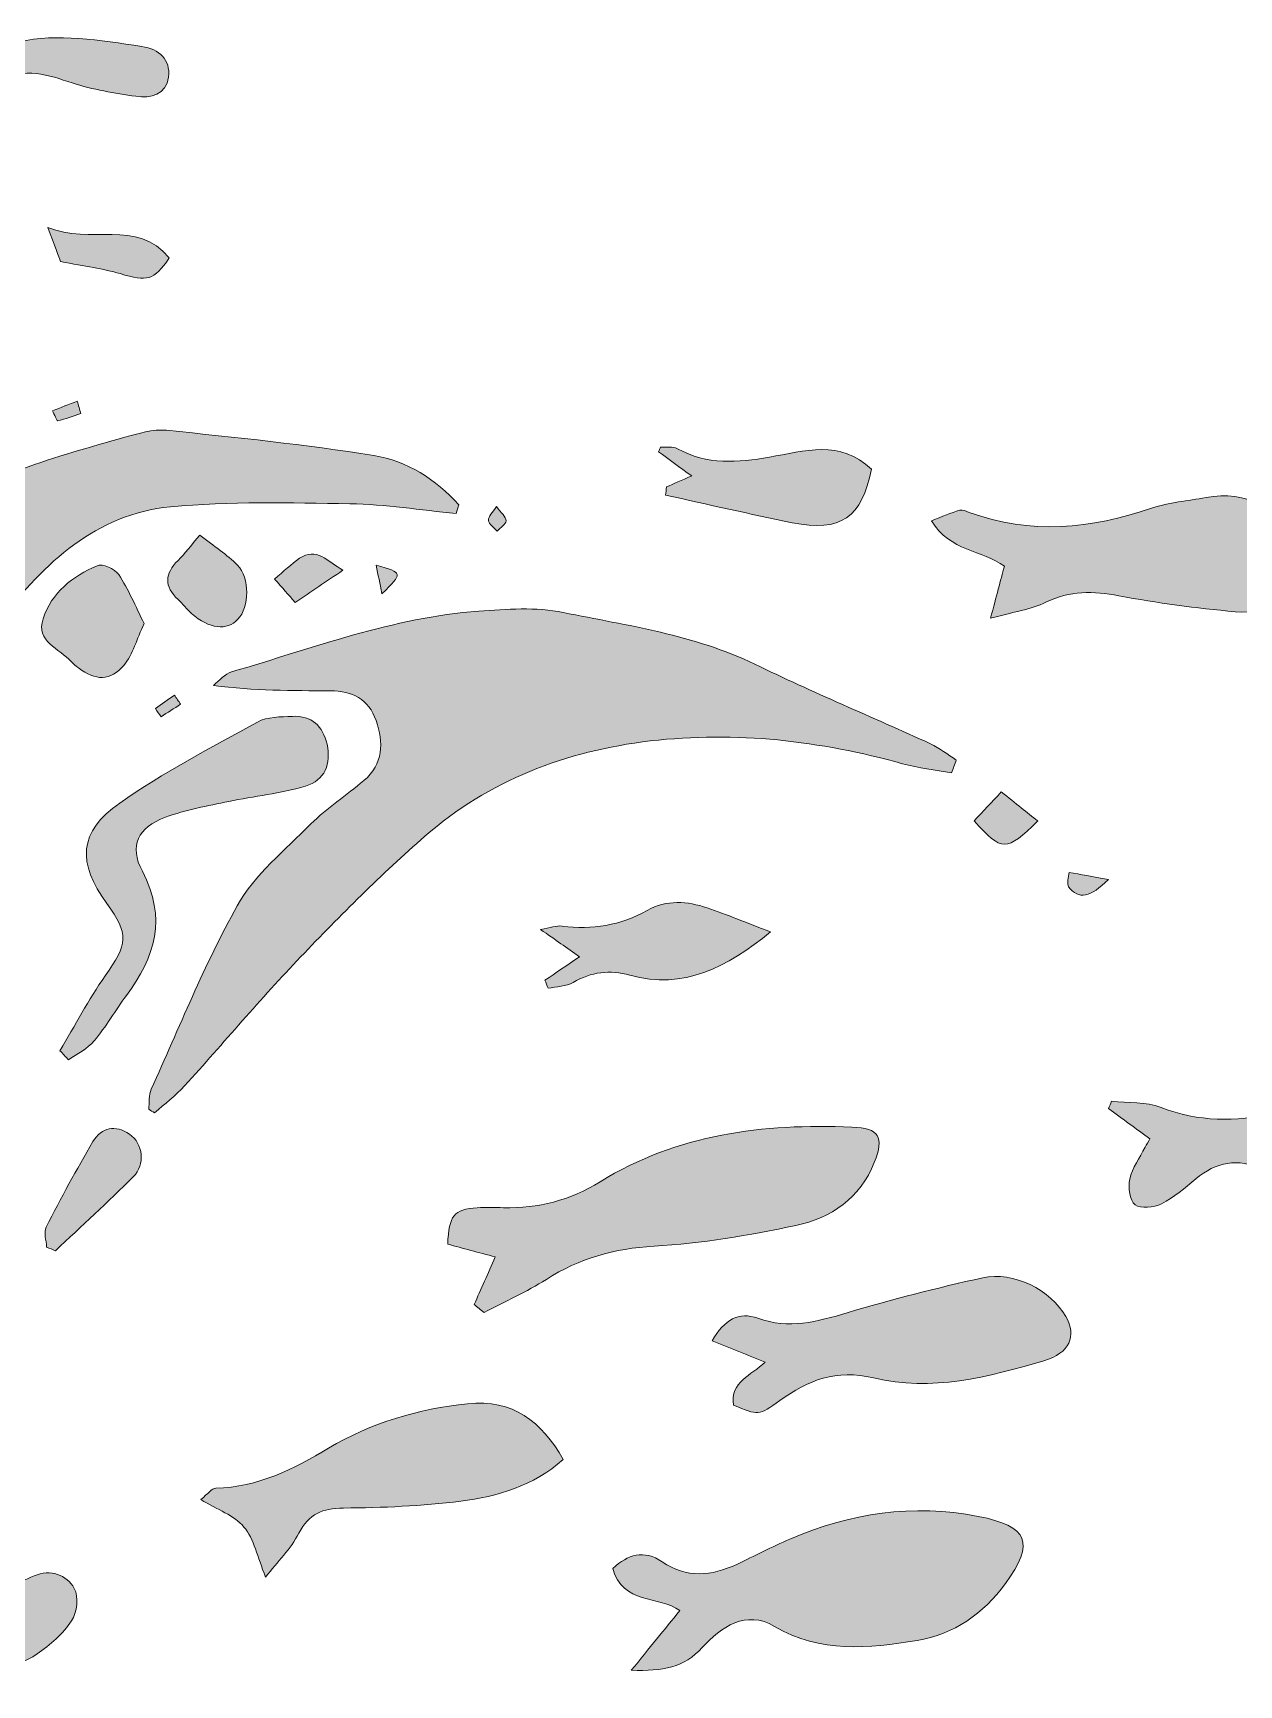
# Model space of a CAD drawing. Header units: centimetres. Extents: x -3.3 to 24.3, y 7.4 to 22.3.
# Drawn here: x 12.993 to 16.109, y 17.644 to 21.912 of the extents above; entities that cross this region are included whole.
import ezdxf

# ---------------------------------------------------------------- set-up
doc = ezdxf.new("R2010")
doc.units = ezdxf.units.CM
doc.header["$MEASUREMENT"] = 0
doc.layers.add('Layer 1', color=7, linetype='Continuous', lineweight=0)

# ---------------------------------------------------------------- blocks, each defined once
blk = doc.blocks.new('Block_0')
at = {"layer": 'Layer 1', "true_color": 0x000000, "transparency": 33554687}
h = blk.add_hatch(color=18, dxfattribs=at)
h.dxf.hatch_style = 2
edge = h.paths.add_edge_path()
edge.add_spline(control_points=[(12.9026, 21.7871), (12.9236, 21.827), (12.9382, 21.8546), (12.9566, 21.8894), (13.0568, 21.9124), (13.1653, 21.8945), (13.2741, 21.8777), (13.3207, 21.8704), (13.3487, 21.8442), (13.3434, 21.7985), (13.3381, 21.7523), (13.2971, 21.7437), (13.2592, 21.749), (13.2037, 21.7567), (13.1477, 21.7664), (13.0945, 21.7835), (13.033, 21.8034), (12.9739, 21.8267), (12.9026, 21.7871)], knot_values=[0, 0, 0, 0, 1, 1, 1, 2, 2, 2, 3, 3, 3, 4, 4, 4, 5, 5, 5, 6, 6, 6, 6], degree=3, periodic=0)
h = blk.add_hatch(color=18, dxfattribs=at)
h.dxf.hatch_style = 2
edge = h.paths.add_edge_path()
edge.add_spline(control_points=[(13.0642, 21.3223), (13.0598, 21.3341), (13.0493, 21.3627), (13.0318, 21.4103), (13.1407, 21.3636), (13.261, 21.4343), (13.3453, 21.3312), (13.3045, 21.2725), (13.2893, 21.2699), (13.2183, 21.2908), (13.1749, 21.3036), (13.1294, 21.3093), (13.0642, 21.3223)], knot_values=[0, 0, 0, 0, 1, 1, 1, 2, 2, 2, 3, 3, 3, 4, 4, 4, 4], degree=3, periodic=0)
h = blk.add_hatch(color=18, dxfattribs=at)
h.dxf.hatch_style = 2
edge = h.paths.add_edge_path()
edge.add_spline(control_points=[(13.1169, 20.9291), (13.097, 20.9225), (13.0773, 20.915), (13.0569, 20.9106), (13.0546, 20.9101), (13.0484, 20.9272), (13.0441, 20.9362), (13.0652, 20.9446), (13.0864, 20.953), (13.1076, 20.9614), (13.1107, 20.9506), (13.1138, 20.9398), (13.1169, 20.9291)], knot_values=[0, 0, 0, 0, 1, 1, 1, 2, 2, 2, 3, 3, 3, 4, 4, 4, 4], degree=3, periodic=0)
h = blk.add_hatch(color=18, dxfattribs=at)
h.dxf.hatch_style = 2
edge = h.paths.add_edge_path()
edge.add_spline(control_points=[(14.0863, 20.6711), (13.9949, 20.6799), (13.9035, 20.6946), (13.8119, 20.6961), (13.6575, 20.6987), (13.502, 20.7026), (13.3487, 20.6882), (13.1554, 20.67), (13.023, 20.5421), (12.9101, 20.3978), (12.8773, 20.3558), (12.8644, 20.2955), (12.8519, 20.2414), (12.8361, 20.173), (12.8291, 20.1025), (12.8202, 20.0327), (12.8178, 20.0137), (12.8193, 19.9932), (12.8238, 19.9745), (12.8611, 19.8189), (12.899, 19.6633), (12.9379, 19.5081), (12.9527, 19.4487), (12.936, 19.3966), (12.9061, 19.347), (12.8299, 19.2207), (12.7269, 19.1261), (12.5923, 19.0614), (12.4554, 18.9957), (12.3234, 18.92), (12.1898, 18.8477), (12.1203, 18.8101), (12.0868, 18.7477), (12.0696, 18.6725), (12.0378, 18.5326), (12.0056, 18.3926), (11.9687, 18.254), (11.9351, 18.1278), (11.8833, 18.0089), (11.7944, 17.9104), (11.7742, 17.888), (11.746, 17.8728), (11.7214, 17.8543), (11.7172, 17.8591), (11.7129, 17.8639), (11.7086, 17.8687), (11.7333, 17.9079), (11.7597, 17.9462), (11.7824, 17.9865), (11.8646, 18.1326), (11.8918, 18.2936), (11.9014, 18.4576), (11.9115, 18.6293), (11.9505, 18.7906), (12.039, 18.9399), (12.1276, 19.0893), (12.2459, 19.1982), (12.4181, 19.2418), (12.5089, 19.2648), (12.582, 19.3144), (12.635, 19.3929), (12.7347, 19.5405), (12.7064, 19.7191), (12.5636, 19.8271), (12.5007, 19.8747), (12.4397, 19.9293), (12.369, 19.961), (12.2833, 19.9995), (12.1897, 20.0279), (12.0968, 20.0413), (11.9689, 20.0597), (11.8383, 20.0684), (11.7092, 20.0655), (11.5695, 20.0624), (11.4488, 20.1015), (11.3382, 20.182), (11.3017, 20.2086), (11.2644, 20.2341), (11.2296, 20.2627), (11.2148, 20.2748), (11.2055, 20.2935), (11.1936, 20.3092), (11.1974, 20.3139), (11.2011, 20.3185), (11.2048, 20.3231), (11.2197, 20.3193), (11.236, 20.3181), (11.2494, 20.3113), (11.357, 20.256), (11.475, 20.2409), (11.5921, 20.228), (11.6404, 20.2226), (11.6936, 20.233), (11.7403, 20.2488), (11.7871, 20.2645), (11.8227, 20.2631), (11.8675, 20.2399), (11.9073, 20.2192), (11.9583, 20.2082), (12.0031, 20.2113), (12.1098, 20.2185), (12.2045, 20.264), (12.2854, 20.3336), (12.3387, 20.3794), (12.3871, 20.4309), (12.4379, 20.4796), (12.4561, 20.4971), (12.4723, 20.5229), (12.4941, 20.5296), (12.5888, 20.5586), (12.6542, 20.6313), (12.7345, 20.6811), (12.8054, 20.7251), (12.8853, 20.7565), (12.9641, 20.7857), (13.0512, 20.818), (13.1411, 20.8425), (13.2305, 20.868), (13.2654, 20.8779), (13.3032, 20.8896), (13.3382, 20.886), (13.5172, 20.8675), (13.6965, 20.8492), (13.874, 20.8207), (13.9597, 20.8069), (14.0345, 20.7592), (14.0934, 20.6936), (14.091, 20.6861), (14.0887, 20.6786), (14.0863, 20.6711)], knot_values=[0, 0, 0, 0, 1, 1, 1, 2, 2, 2, 3, 3, 3, 4, 4, 4, 5, 5, 5, 6, 6, 6, 7, 7, 7, 8, 8, 8, 9, 9, 9, 10, 10, 10, 11, 11, 11, 12, 12, 12, 13, 13, 13, 14, 14, 14, 15, 15, 15, 16, 16, 16, 17, 17, 17, 18, 18, 18, 19, 19, 19, 20, 20, 20, 21, 21, 21, 22, 22, 22, 23, 23, 23, 24, 24, 24, 25, 25, 25, 26, 26, 26, 27, 27, 27, 28, 28, 28, 29, 29, 29, 30, 30, 30, 31, 31, 31, 32, 32, 32, 33, 33, 33, 34, 34, 34, 35, 35, 35, 36, 36, 36, 37, 37, 37, 38, 38, 38, 39, 39, 39, 40, 40, 40, 41, 41, 41, 42, 42, 42, 43, 43, 43, 43], degree=3, periodic=0)
h = blk.add_hatch(color=18, dxfattribs=at)
h.dxf.hatch_style = 2
edge = h.paths.add_edge_path()
edge.add_spline(control_points=[(14.63, 20.7395), (14.6492, 20.7479), (14.6684, 20.7562), (14.6954, 20.768), (14.6638, 20.7911), (14.6367, 20.8108), (14.6096, 20.8306), (14.6113, 20.8347), (14.6129, 20.8387), (14.6146, 20.8428), (14.6293, 20.8416), (14.6465, 20.8448), (14.6584, 20.8383), (14.7349, 20.7966), (14.8143, 20.8019), (14.896, 20.8165), (14.9862, 20.8326), (15.0792, 20.8626), (15.1594, 20.7857), (15.1357, 20.6608), (15.08, 20.6217), (14.955, 20.6472), (14.8456, 20.6695), (14.7369, 20.6945), (14.6279, 20.7184), (14.6286, 20.7254), (14.6293, 20.7325), (14.63, 20.7395)], knot_values=[0, 0, 0, 0, 1, 1, 1, 2, 2, 2, 3, 3, 3, 4, 4, 4, 5, 5, 5, 6, 6, 6, 7, 7, 7, 8, 8, 8, 9, 9, 9, 9], degree=3, periodic=0)
h = blk.add_hatch(color=18, dxfattribs=at)
h.dxf.hatch_style = 2
edge = h.paths.add_edge_path()
edge.add_spline(control_points=[(15.4672, 20.4004), (15.4829, 20.4592), (15.4928, 20.4963), (15.503, 20.5346), (15.4453, 20.5771), (15.3627, 20.5728), (15.3144, 20.6521), (15.3426, 20.6629), (15.3649, 20.6726), (15.3881, 20.6796), (15.3951, 20.6817), (15.4046, 20.6769), (15.4125, 20.6739), (15.5709, 20.6152), (15.727, 20.632), (15.8835, 20.6844), (15.9285, 20.6995), (15.9771, 20.7035), (16.0241, 20.7125), (16.1285, 20.7324), (16.2096, 20.6769), (16.2895, 20.6252), (16.3254, 20.6021), (16.3194, 20.5604), (16.296, 20.527), (16.2484, 20.459), (16.1869, 20.4093), (16.0993, 20.4172), (15.9987, 20.4264), (15.898, 20.4395), (15.7988, 20.4585), (15.7326, 20.4712), (15.6726, 20.4717), (15.6103, 20.4417), (15.5715, 20.423), (15.5266, 20.4169), (15.4672, 20.4004)], knot_values=[0, 0, 0, 0, 1, 1, 1, 2, 2, 2, 3, 3, 3, 4, 4, 4, 5, 5, 5, 6, 6, 6, 7, 7, 7, 8, 8, 8, 9, 9, 9, 10, 10, 10, 11, 11, 11, 12, 12, 12, 12], degree=3, periodic=0)
h = blk.add_hatch(color=18, dxfattribs=at)
h.dxf.hatch_style = 2
edge = h.paths.add_edge_path()
edge.add_spline(control_points=[(14.1912, 20.6893), (14.2028, 20.6728), (14.2156, 20.6625), (14.2156, 20.6523), (14.2155, 20.6434), (14.2009, 20.6346), (14.1927, 20.6257), (14.1846, 20.6349), (14.171, 20.6434), (14.17, 20.6533), (14.1691, 20.6627), (14.1812, 20.6735), (14.1912, 20.6893)], knot_values=[0, 0, 0, 0, 1, 1, 1, 2, 2, 2, 3, 3, 3, 4, 4, 4, 4], degree=3, periodic=0)
h = blk.add_hatch(color=18, dxfattribs=at)
h.dxf.hatch_style = 2
edge = h.paths.add_edge_path()
edge.add_spline(control_points=[(13.4247, 20.6153), (13.4615, 20.5863), (13.4944, 20.5648), (13.5217, 20.5375), (13.5543, 20.5049), (13.5524, 20.4286), (13.5229, 20.3977), (13.494, 20.3674), (13.4486, 20.3727), (13.4031, 20.4125), (13.3905, 20.4236), (13.3804, 20.4373), (13.3681, 20.4488), (13.3317, 20.4826), (13.3335, 20.5153), (13.368, 20.5496), (13.3858, 20.5672), (13.4009, 20.5875), (13.4247, 20.6153)], knot_values=[0, 0, 0, 0, 1, 1, 1, 2, 2, 2, 3, 3, 3, 4, 4, 4, 5, 5, 5, 6, 6, 6, 6], degree=3, periodic=0)
h = blk.add_hatch(color=18, dxfattribs=at)
h.dxf.hatch_style = 2
edge = h.paths.add_edge_path()
edge.add_spline(control_points=[(13.7942, 20.5245), (13.7502, 20.4948), (13.7121, 20.4691), (13.6709, 20.4412), (13.652, 20.4626), (13.6379, 20.4785), (13.6176, 20.5015), (13.6412, 20.5214), (13.6602, 20.5405), (13.6821, 20.5553), (13.7259, 20.585), (13.7531, 20.5478), (13.7942, 20.5245)], knot_values=[0, 0, 0, 0, 1, 1, 1, 2, 2, 2, 3, 3, 3, 4, 4, 4, 4], degree=3, periodic=0)
h = blk.add_hatch(color=18, dxfattribs=at)
h.dxf.hatch_style = 2
edge = h.paths.add_edge_path()
edge.add_spline(control_points=[(13.2804, 20.3866), (13.2615, 20.3464), (13.2512, 20.3072), (13.2278, 20.2787), (13.1937, 20.2373), (13.1541, 20.2389), (13.1108, 20.2722), (13.1042, 20.2774), (13.0971, 20.2823), (13.0916, 20.2885), (13.0621, 20.3223), (13, 20.3398), (13.0193, 20.3992), (13.041, 20.4663), (13.0957, 20.5091), (13.1588, 20.5361), (13.1724, 20.542), (13.2051, 20.528), (13.2147, 20.5136), (13.2402, 20.4751), (13.258, 20.4314), (13.2804, 20.3866)], knot_values=[0, 0, 0, 0, 1, 1, 1, 2, 2, 2, 3, 3, 3, 4, 4, 4, 5, 5, 5, 6, 6, 6, 7, 7, 7, 7], degree=3, periodic=0)
h = blk.add_hatch(color=18, dxfattribs=at)
h.dxf.hatch_style = 2
edge = h.paths.add_edge_path()
edge.add_spline(control_points=[(13.8799, 20.5375), (13.9496, 20.5174), (13.9496, 20.5174), (13.895, 20.4636), (13.8894, 20.491), (13.8852, 20.5116), (13.8799, 20.5375)], knot_values=[0, 0, 0, 0, 1, 1, 1, 2, 2, 2, 2], degree=3, periodic=0)
h = blk.add_hatch(color=18, dxfattribs=at)
h.dxf.hatch_style = 2
edge = h.paths.add_edge_path()
edge.add_spline(control_points=[(15.3668, 20.0012), (15.3245, 20.0088), (15.2813, 20.0131), (15.2401, 20.0245), (15.0262, 20.0835), (14.8106, 20.1094), (14.5882, 20.0832), (14.3689, 20.0573), (14.1717, 19.9818), (14.0058, 19.8371), (13.8935, 19.7392), (13.7879, 19.633), (13.6848, 19.5253), (13.5815, 19.4175), (13.4856, 19.3028), (13.3851, 19.1922), (13.3618, 19.1665), (13.3334, 19.1455), (13.3073, 19.1223), (13.3023, 19.1254), (13.2973, 19.1285), (13.2923, 19.1316), (13.2943, 19.149), (13.292, 19.1683), (13.2989, 19.1835), (13.3709, 19.3423), (13.4361, 19.5052), (13.5209, 19.657), (13.5661, 19.7379), (13.6438, 19.8016), (13.7112, 19.8688), (13.7528, 19.9103), (13.8035, 19.9426), (13.8484, 19.9811), (13.8982, 20.0238), (13.8995, 20.0789), (13.8799, 20.136), (13.8609, 20.1915), (13.8178, 20.213), (13.7617, 20.213), (13.6633, 20.2131), (13.5648, 20.213), (13.4595, 20.2267), (13.4751, 20.2387), (13.4889, 20.2567), (13.5065, 20.2618), (13.7171, 20.3232), (13.9237, 20.4022), (14.1449, 20.4187), (14.2174, 20.4241), (14.2931, 20.4295), (14.3633, 20.4152), (14.5308, 20.3811), (14.7014, 20.3576), (14.8586, 20.2814), (15.0079, 20.209), (15.1613, 20.1448), (15.3123, 20.0759), (15.3359, 20.0651), (15.3566, 20.0481), (15.3787, 20.0339), (15.3747, 20.023), (15.3708, 20.0121), (15.3668, 20.0012)], knot_values=[0, 0, 0, 0, 1, 1, 1, 2, 2, 2, 3, 3, 3, 4, 4, 4, 5, 5, 5, 6, 6, 6, 7, 7, 7, 8, 8, 8, 9, 9, 9, 10, 10, 10, 11, 11, 11, 12, 12, 12, 13, 13, 13, 14, 14, 14, 15, 15, 15, 16, 16, 16, 17, 17, 17, 18, 18, 18, 19, 19, 19, 20, 20, 20, 21, 21, 21, 21], degree=3, periodic=0)
h = blk.add_hatch(color=18, dxfattribs=at)
h.dxf.hatch_style = 2
edge = h.paths.add_edge_path()
edge.add_spline(control_points=[(13.3747, 20.1781), (13.3579, 20.1674), (13.3411, 20.1566), (13.3243, 20.1459), (13.3195, 20.1528), (13.3147, 20.1598), (13.3099, 20.1668), (13.3261, 20.1784), (13.3424, 20.1901), (13.3586, 20.2017), (13.3639, 20.1938), (13.3693, 20.186), (13.3747, 20.1781)], knot_values=[0, 0, 0, 0, 1, 1, 1, 2, 2, 2, 3, 3, 3, 4, 4, 4, 4], degree=3, periodic=0)
h = blk.add_hatch(color=18, dxfattribs=at)
h.dxf.hatch_style = 2
edge = h.paths.add_edge_path()
edge.add_spline(control_points=[(13.063, 19.283), (13.1016, 19.3476), (13.1363, 19.4148), (13.1797, 19.476), (13.2382, 19.5585), (13.2419, 19.5842), (13.1844, 19.6629), (13.1071, 19.7687), (13.1107, 19.8482), (13.2175, 19.9229), (13.33, 20.0015), (13.4529, 20.0656), (13.5734, 20.1322), (13.5986, 20.1461), (13.6332, 20.1456), (13.6637, 20.1469), (13.713, 20.149), (13.7424, 20.1225), (13.753, 20.0747), (13.7643, 20.0243), (13.7477, 19.9815), (13.6971, 19.9666), (13.6328, 19.9475), (13.5649, 19.9409), (13.4989, 19.9269), (13.444, 19.9153), (13.3878, 19.9058), (13.3357, 19.8861), (13.2643, 19.8592), (13.2407, 19.813), (13.2759, 19.7465), (13.3397, 19.6259), (13.3087, 19.5249), (13.2346, 19.4254), (13.206, 19.387), (13.1821, 19.3449), (13.1514, 19.3084), (13.1342, 19.2879), (13.1075, 19.2754), (13.085, 19.2593), (13.0777, 19.2672), (13.0703, 19.2751), (13.063, 19.283)], knot_values=[0, 0, 0, 0, 1, 1, 1, 2, 2, 2, 3, 3, 3, 4, 4, 4, 5, 5, 5, 6, 6, 6, 7, 7, 7, 8, 8, 8, 9, 9, 9, 10, 10, 10, 11, 11, 11, 12, 12, 12, 13, 13, 13, 14, 14, 14, 14], degree=3, periodic=0)
h = blk.add_hatch(color=18, dxfattribs=at)
h.dxf.hatch_style = 2
edge = h.paths.add_edge_path()
edge.add_spline(control_points=[(15.425, 19.8767), (15.4493, 19.9026), (15.4699, 19.9246), (15.495, 19.9515), (15.5338, 19.9207), (15.5612, 19.8989), (15.5894, 19.8766), (15.507, 19.7967), (15.4979, 19.7962), (15.425, 19.8767)], knot_values=[0, 0, 0, 0, 1, 1, 1, 2, 2, 2, 3, 3, 3, 3], degree=3, periodic=0)
h = blk.add_hatch(color=18, dxfattribs=at)
h.dxf.hatch_style = 2
edge = h.paths.add_edge_path()
edge.add_spline(control_points=[(15.7721, 19.7255), (15.725, 19.6793), (15.6958, 19.6715), (15.6691, 19.7067), (15.6634, 19.7143), (15.6696, 19.7311), (15.6703, 19.7436), (15.6997, 19.7384), (15.7292, 19.7331), (15.7721, 19.7255)], knot_values=[0, 0, 0, 0, 1, 1, 1, 2, 2, 2, 3, 3, 3, 3], degree=3, periodic=0)
h = blk.add_hatch(color=18, dxfattribs=at)
h.dxf.hatch_style = 2
edge = h.paths.add_edge_path()
edge.add_spline(control_points=[(14.8991, 19.59), (14.7853, 19.4975), (14.675, 19.4397), (14.535, 19.4781), (14.4839, 19.4921), (14.4358, 19.4869), (14.3888, 19.4594), (14.3706, 19.4488), (14.3459, 19.449), (14.3242, 19.4442), (14.3215, 19.4511), (14.3188, 19.458), (14.316, 19.465), (14.3441, 19.4841), (14.3722, 19.5032), (14.4055, 19.5259), (14.3723, 19.549), (14.3436, 19.569), (14.3046, 19.5962), (14.3304, 19.6006), (14.3459, 19.6071), (14.3602, 19.6051), (14.4383, 19.5941), (14.5113, 19.607), (14.5802, 19.6454), (14.6306, 19.6735), (14.6834, 19.6697), (14.7355, 19.6518), (14.7859, 19.6345), (14.8352, 19.6143), (14.8991, 19.59)], knot_values=[0, 0, 0, 0, 1, 1, 1, 2, 2, 2, 3, 3, 3, 4, 4, 4, 5, 5, 5, 6, 6, 6, 7, 7, 7, 8, 8, 8, 9, 9, 9, 10, 10, 10, 10], degree=3, periodic=0)
h = blk.add_hatch(color=18, dxfattribs=at)
h.dxf.hatch_style = 2
edge = h.paths.add_edge_path()
edge.add_spline(control_points=[(15.879, 19.0552), (15.8434, 19.0813), (15.8077, 19.1074), (15.772, 19.1336), (15.7747, 19.1398), (15.7774, 19.146), (15.7801, 19.1522), (15.8229, 19.1475), (15.8691, 19.1515), (15.9078, 19.1363), (16.0041, 19.0984), (16.101, 19.0996), (16.1984, 19.1198), (16.466, 19.1753), (16.7244, 19.1437), (16.9757, 19.0425), (17.0131, 19.0275), (17.046, 19.001), (17.1013, 18.9675), (17.0525, 18.9414), (17.0243, 18.9181), (16.9924, 18.9108), (16.8884, 18.887), (16.7836, 18.8648), (16.678, 18.8499), (16.5611, 18.8335), (16.4488, 18.8595), (16.3408, 18.9056), (16.2839, 18.9299), (16.2259, 18.9515), (16.1697, 18.9771), (16.1058, 19.0063), (16.0502, 18.9954), (15.9976, 18.9517), (15.9695, 18.9284), (15.9413, 18.9036), (15.909, 18.8875), (15.8895, 18.8778), (15.8552, 18.8741), (15.8406, 18.8851), (15.8267, 18.8956), (15.8224, 18.9303), (15.8271, 18.9513), (15.8336, 18.9801), (15.8527, 19.0061), (15.8664, 19.0333), (15.8706, 19.0406), (15.8748, 19.0479), (15.879, 19.0552)], knot_values=[0, 0, 0, 0, 1, 1, 1, 2, 2, 2, 3, 3, 3, 4, 4, 4, 5, 5, 5, 6, 6, 6, 7, 7, 7, 8, 8, 8, 9, 9, 9, 10, 10, 10, 11, 11, 11, 12, 12, 12, 13, 13, 13, 14, 14, 14, 15, 15, 15, 16, 16, 16, 16], degree=3, periodic=0)
h = blk.add_hatch(color=18, dxfattribs=at)
h.dxf.hatch_style = 2
edge = h.paths.add_edge_path()
edge.add_spline(control_points=[(13.0285, 18.7753), (13.0277, 18.7928), (13.0204, 18.8136), (13.0273, 18.8271), (13.0654, 18.9019), (13.1053, 18.9759), (13.1482, 19.048), (13.1702, 19.0851), (13.2063, 19.0924), (13.2427, 19.0675), (13.2783, 19.043), (13.2842, 18.9891), (13.2522, 18.957), (13.187, 18.8916), (13.1185, 18.8296), (13.0513, 18.7662), (13.0437, 18.7692), (13.0361, 18.7723), (13.0285, 18.7753)], knot_values=[0, 0, 0, 0, 1, 1, 1, 2, 2, 2, 3, 3, 3, 4, 4, 4, 5, 5, 5, 6, 6, 6, 6], degree=3, periodic=0)
h = blk.add_hatch(color=18, dxfattribs=at)
h.dxf.hatch_style = 2
edge = h.paths.add_edge_path()
edge.add_spline(control_points=[(14.133, 18.6268), (14.1507, 18.6667), (14.1685, 18.7067), (14.1877, 18.75), (14.1441, 18.7617), (14.104, 18.7724), (14.0647, 18.783), (14.0679, 18.8571), (14.0807, 18.873), (14.1413, 18.8774), (14.1637, 18.879), (14.1864, 18.878), (14.209, 18.8774), (14.2987, 18.8749), (14.3816, 18.8967), (14.4583, 18.9441), (14.6583, 19.0678), (14.8799, 19.095), (15.1088, 19.0856), (15.1805, 19.0826), (15.1931, 19.0604), (15.167, 18.9944), (15.1305, 18.902), (15.0559, 18.8505), (14.9645, 18.8315), (14.8436, 18.8064), (14.7207, 18.7848), (14.5978, 18.7779), (14.4953, 18.7722), (14.4053, 18.7465), (14.3198, 18.6922), (14.2685, 18.6597), (14.2125, 18.6347), (14.1587, 18.6063), (14.1501, 18.6131), (14.1415, 18.62), (14.133, 18.6268)], knot_values=[0, 0, 0, 0, 1, 1, 1, 2, 2, 2, 3, 3, 3, 4, 4, 4, 5, 5, 5, 6, 6, 6, 7, 7, 7, 8, 8, 8, 9, 9, 9, 10, 10, 10, 11, 11, 11, 12, 12, 12, 12], degree=3, periodic=0)
h = blk.add_hatch(color=18, dxfattribs=at)
h.dxf.hatch_style = 2
edge = h.paths.add_edge_path()
edge.add_spline(control_points=[(14.8028, 18.3673), (14.7942, 18.4281), (14.8495, 18.4436), (14.8846, 18.4784), (14.839, 18.4967), (14.7954, 18.5142), (14.7478, 18.5333), (14.7804, 18.5884), (14.8167, 18.6098), (14.8664, 18.5916), (14.9461, 18.5625), (15.0199, 18.5828), (15.0968, 18.6059), (15.2122, 18.6405), (15.3294, 18.67), (15.447, 18.6963), (15.5259, 18.714), (15.6233, 18.6645), (15.6621, 18.5959), (15.6904, 18.546), (15.672, 18.5016), (15.6051, 18.482), (15.4615, 18.4399), (15.3141, 18.401), (15.165, 18.4375), (15.0683, 18.4611), (14.9961, 18.4319), (14.9231, 18.3789), (14.8681, 18.339), (14.8671, 18.3403), (14.8028, 18.3673)], knot_values=[0, 0, 0, 0, 1, 1, 1, 2, 2, 2, 3, 3, 3, 4, 4, 4, 5, 5, 5, 6, 6, 6, 7, 7, 7, 8, 8, 8, 9, 9, 9, 10, 10, 10, 10], degree=3, periodic=0)
h = blk.add_hatch(color=18, dxfattribs=at)
h.dxf.hatch_style = 2
edge = h.paths.add_edge_path()
edge.add_spline(control_points=[(14.3634, 18.2267), (14.2854, 18.1581), (14.1934, 18.1309), (14.0985, 18.119), (13.9982, 18.1065), (13.8964, 18.1021), (13.7952, 18.1012), (13.7409, 18.1008), (13.7062, 18.0865), (13.6803, 18.0361), (13.6597, 17.9959), (13.6253, 17.9629), (13.5942, 17.923), (13.5727, 17.9757), (13.5643, 18.0214), (13.5384, 18.0523), (13.5132, 18.0823), (13.4699, 18.0971), (13.4268, 18.1234), (13.4457, 18.1382), (13.4554, 18.1523), (13.4653, 18.1525), (13.5742, 18.1547), (13.6666, 18.2023), (13.7568, 18.2559), (13.8679, 18.3219), (13.9884, 18.3574), (14.1163, 18.3708), (14.2329, 18.383), (14.3076, 18.3253), (14.3634, 18.2267)], knot_values=[0, 0, 0, 0, 1, 1, 1, 2, 2, 2, 3, 3, 3, 4, 4, 4, 5, 5, 5, 6, 6, 6, 7, 7, 7, 8, 8, 8, 9, 9, 9, 10, 10, 10, 10], degree=3, periodic=0)
h = blk.add_hatch(color=18, dxfattribs=at)
h.dxf.hatch_style = 2
edge = h.paths.add_edge_path()
edge.add_spline(control_points=[(14.5392, 17.6822), (14.5863, 17.7402), (14.6244, 17.7869), (14.6647, 17.8365), (14.6111, 17.8744), (14.5161, 17.852), (14.4916, 17.9453), (14.5307, 17.9809), (14.5708, 17.9949), (14.6192, 17.9621), (14.6817, 17.9195), (14.7465, 17.9252), (14.8116, 17.9558), (14.8574, 17.9773), (14.9022, 18.0009), (14.9487, 18.021), (15.105, 18.0883), (15.2667, 18.1125), (15.4353, 18.0798), (15.5649, 18.0546), (15.5828, 18.0116), (15.5057, 17.906), (15.4486, 17.8277), (15.3737, 17.7751), (15.2774, 17.7593), (15.152, 17.7387), (15.0285, 17.7251), (14.9092, 17.7955), (14.8356, 17.839), (14.7712, 17.7942), (14.7225, 17.7408), (14.6755, 17.6891), (14.6209, 17.6795), (14.5392, 17.6822)], knot_values=[0, 0, 0, 0, 1, 1, 1, 2, 2, 2, 3, 3, 3, 4, 4, 4, 5, 5, 5, 6, 6, 6, 7, 7, 7, 8, 8, 8, 9, 9, 9, 10, 10, 10, 11, 11, 11, 11], degree=3, periodic=0)
h = blk.add_hatch(color=18, dxfattribs=at)
h.dxf.hatch_style = 2
edge = h.paths.add_edge_path()
edge.add_spline(control_points=[(12.6865, 17.4648), (12.6865, 17.5297), (12.6865, 17.5744), (12.6865, 17.6192), (12.663, 17.6355), (12.6404, 17.6512), (12.6182, 17.6665), (12.622, 17.675), (12.6231, 17.6833), (12.6267, 17.6847), (12.7212, 17.721), (12.7806, 17.8038), (12.8606, 17.8588), (12.9019, 17.8872), (12.95, 17.9064), (12.9966, 17.9261), (13.0385, 17.9438), (13.08, 17.9294), (13.1, 17.8934), (13.1117, 17.8725), (13.1071, 17.8311), (13.0931, 17.8099), (13.071, 17.7762), (13.0376, 17.7478), (13.004, 17.7244), (12.9745, 17.7037), (12.9381, 17.693), (12.9048, 17.6777), (12.8361, 17.646), (12.7814, 17.601), (12.749, 17.5297), (12.7392, 17.5083), (12.7149, 17.4935), (12.6865, 17.4648)], knot_values=[0, 0, 0, 0, 1, 1, 1, 2, 2, 2, 3, 3, 3, 4, 4, 4, 5, 5, 5, 6, 6, 6, 7, 7, 7, 8, 8, 8, 9, 9, 9, 10, 10, 10, 11, 11, 11, 11], degree=3, periodic=0)
at = {"layer": 'Layer 1'}
for points, knots in [([(12.9026, 21.7871), (12.9236, 21.827), (12.9382, 21.8546), (12.9566, 21.8894), (13.0568, 21.9124), (13.1653, 21.8945), (13.2741, 21.8777), (13.3207, 21.8704), (13.3487, 21.8442), (13.3434, 21.7985), (13.3381, 21.7523), (13.2971, 21.7437), (13.2592, 21.749), (13.2037, 21.7567), (13.1477, 21.7664), (13.0945, 21.7835), (13.033, 21.8034), (12.9739, 21.8267), (12.9026, 21.7871)], [0, 0, 0, 0, 1, 1, 1, 2, 2, 2, 3, 3, 3, 4, 4, 4, 5, 5, 5, 6, 6, 6, 6]), ([(13.0642, 21.3223), (13.0598, 21.3341), (13.0493, 21.3627), (13.0318, 21.4103), (13.1407, 21.3636), (13.261, 21.4343), (13.3453, 21.3312), (13.3045, 21.2725), (13.2893, 21.2699), (13.2183, 21.2908), (13.1749, 21.3036), (13.1294, 21.3093), (13.0642, 21.3223)], [0, 0, 0, 0, 1, 1, 1, 2, 2, 2, 3, 3, 3, 4, 4, 4, 4]), ([(13.1169, 20.9291), (13.097, 20.9225), (13.0773, 20.915), (13.0569, 20.9106), (13.0546, 20.9101), (13.0484, 20.9272), (13.0441, 20.9362), (13.0652, 20.9446), (13.0864, 20.953), (13.1076, 20.9614), (13.1107, 20.9506), (13.1138, 20.9398), (13.1169, 20.9291)], [0, 0, 0, 0, 1, 1, 1, 2, 2, 2, 3, 3, 3, 4, 4, 4, 4]), ([(14.0863, 20.6711), (13.9949, 20.6799), (13.9035, 20.6946), (13.8119, 20.6961), (13.6575, 20.6987), (13.502, 20.7026), (13.3487, 20.6882), (13.1554, 20.67), (13.023, 20.5421), (12.9101, 20.3978), (12.8773, 20.3558), (12.8644, 20.2955), (12.8519, 20.2414), (12.8361, 20.173), (12.8291, 20.1025), (12.8202, 20.0327), (12.8178, 20.0137), (12.8193, 19.9932), (12.8238, 19.9745), (12.8611, 19.8189), (12.899, 19.6633), (12.9379, 19.5081), (12.9527, 19.4487), (12.936, 19.3966), (12.9061, 19.347), (12.8299, 19.2207), (12.7269, 19.1261), (12.5923, 19.0614), (12.4554, 18.9957), (12.3234, 18.92), (12.1898, 18.8477), (12.1203, 18.8101), (12.0868, 18.7477), (12.0696, 18.6725), (12.0378, 18.5326), (12.0056, 18.3926), (11.9687, 18.254), (11.9351, 18.1278), (11.8833, 18.0089), (11.7944, 17.9104), (11.7742, 17.888), (11.746, 17.8728), (11.7214, 17.8543), (11.7172, 17.8591), (11.7129, 17.8639), (11.7086, 17.8687), (11.7333, 17.9079), (11.7597, 17.9462), (11.7824, 17.9865), (11.8646, 18.1326), (11.8918, 18.2936), (11.9014, 18.4576), (11.9115, 18.6293), (11.9505, 18.7906), (12.039, 18.9399), (12.1276, 19.0893), (12.2459, 19.1982), (12.4181, 19.2418), (12.5089, 19.2648), (12.582, 19.3144), (12.635, 19.3929), (12.7347, 19.5405), (12.7064, 19.7191), (12.5636, 19.8271), (12.5007, 19.8747), (12.4397, 19.9293), (12.369, 19.961), (12.2833, 19.9995), (12.1897, 20.0279), (12.0968, 20.0413), (11.9689, 20.0597), (11.8383, 20.0684), (11.7092, 20.0655), (11.5695, 20.0624), (11.4488, 20.1015), (11.3382, 20.182), (11.3017, 20.2086), (11.2644, 20.2341), (11.2296, 20.2627), (11.2148, 20.2748), (11.2055, 20.2935), (11.1936, 20.3092), (11.1974, 20.3139), (11.2011, 20.3185), (11.2048, 20.3231), (11.2197, 20.3193), (11.236, 20.3181), (11.2494, 20.3113), (11.357, 20.256), (11.475, 20.2409), (11.5921, 20.228), (11.6404, 20.2226), (11.6936, 20.233), (11.7403, 20.2488), (11.7871, 20.2645), (11.8227, 20.2631), (11.8675, 20.2399), (11.9073, 20.2192), (11.9583, 20.2082), (12.0031, 20.2113), (12.1098, 20.2185), (12.2045, 20.264), (12.2854, 20.3336), (12.3387, 20.3794), (12.3871, 20.4309), (12.4379, 20.4796), (12.4561, 20.4971), (12.4723, 20.5229), (12.4941, 20.5296), (12.5888, 20.5586), (12.6542, 20.6313), (12.7345, 20.6811), (12.8054, 20.7251), (12.8853, 20.7565), (12.9641, 20.7857), (13.0512, 20.818), (13.1411, 20.8425), (13.2305, 20.868), (13.2654, 20.8779), (13.3032, 20.8896), (13.3382, 20.886), (13.5172, 20.8675), (13.6965, 20.8492), (13.874, 20.8207), (13.9597, 20.8069), (14.0345, 20.7592), (14.0934, 20.6936), (14.091, 20.6861), (14.0887, 20.6786), (14.0863, 20.6711)], [0, 0, 0, 0, 1, 1, 1, 2, 2, 2, 3, 3, 3, 4, 4, 4, 5, 5, 5, 6, 6, 6, 7, 7, 7, 8, 8, 8, 9, 9, 9, 10, 10, 10, 11, 11, 11, 12, 12, 12, 13, 13, 13, 14, 14, 14, 15, 15, 15, 16, 16, 16, 17, 17, 17, 18, 18, 18, 19, 19, 19, 20, 20, 20, 21, 21, 21, 22, 22, 22, 23, 23, 23, 24, 24, 24, 25, 25, 25, 26, 26, 26, 27, 27, 27, 28, 28, 28, 29, 29, 29, 30, 30, 30, 31, 31, 31, 32, 32, 32, 33, 33, 33, 34, 34, 34, 35, 35, 35, 36, 36, 36, 37, 37, 37, 38, 38, 38, 39, 39, 39, 40, 40, 40, 41, 41, 41, 42, 42, 42, 43, 43, 43, 43]), ([(14.63, 20.7395), (14.6492, 20.7479), (14.6684, 20.7562), (14.6954, 20.768), (14.6638, 20.7911), (14.6367, 20.8108), (14.6096, 20.8306), (14.6113, 20.8347), (14.6129, 20.8387), (14.6146, 20.8428), (14.6293, 20.8416), (14.6465, 20.8448), (14.6584, 20.8383), (14.7349, 20.7966), (14.8143, 20.8019), (14.896, 20.8165), (14.9862, 20.8326), (15.0792, 20.8626), (15.1594, 20.7857), (15.1357, 20.6608), (15.08, 20.6217), (14.955, 20.6472), (14.8456, 20.6695), (14.7369, 20.6945), (14.6279, 20.7184), (14.6286, 20.7254), (14.6293, 20.7325), (14.63, 20.7395)], [0, 0, 0, 0, 1, 1, 1, 2, 2, 2, 3, 3, 3, 4, 4, 4, 5, 5, 5, 6, 6, 6, 7, 7, 7, 8, 8, 8, 9, 9, 9, 9]), ([(15.4672, 20.4004), (15.4829, 20.4592), (15.4928, 20.4963), (15.503, 20.5346), (15.4453, 20.5771), (15.3627, 20.5728), (15.3144, 20.6521), (15.3426, 20.6629), (15.3649, 20.6726), (15.3881, 20.6796), (15.3951, 20.6817), (15.4046, 20.6769), (15.4125, 20.6739), (15.5709, 20.6152), (15.727, 20.632), (15.8835, 20.6844), (15.9285, 20.6995), (15.9771, 20.7035), (16.0241, 20.7125), (16.1285, 20.7324), (16.2096, 20.6769), (16.2895, 20.6252), (16.3254, 20.6021), (16.3194, 20.5604), (16.296, 20.527), (16.2484, 20.459), (16.1869, 20.4093), (16.0993, 20.4172), (15.9987, 20.4264), (15.898, 20.4395), (15.7988, 20.4585), (15.7326, 20.4712), (15.6726, 20.4717), (15.6103, 20.4417), (15.5715, 20.423), (15.5266, 20.4169), (15.4672, 20.4004)], [0, 0, 0, 0, 1, 1, 1, 2, 2, 2, 3, 3, 3, 4, 4, 4, 5, 5, 5, 6, 6, 6, 7, 7, 7, 8, 8, 8, 9, 9, 9, 10, 10, 10, 11, 11, 11, 12, 12, 12, 12]), ([(14.1912, 20.6893), (14.2028, 20.6728), (14.2156, 20.6625), (14.2156, 20.6523), (14.2155, 20.6434), (14.2009, 20.6346), (14.1927, 20.6257), (14.1846, 20.6349), (14.171, 20.6434), (14.17, 20.6533), (14.1691, 20.6627), (14.1812, 20.6735), (14.1912, 20.6893)], [0, 0, 0, 0, 1, 1, 1, 2, 2, 2, 3, 3, 3, 4, 4, 4, 4]), ([(13.4247, 20.6153), (13.4615, 20.5863), (13.4944, 20.5648), (13.5217, 20.5375), (13.5543, 20.5049), (13.5524, 20.4286), (13.5229, 20.3977), (13.494, 20.3674), (13.4486, 20.3727), (13.4031, 20.4125), (13.3905, 20.4236), (13.3804, 20.4373), (13.3681, 20.4488), (13.3317, 20.4826), (13.3335, 20.5153), (13.368, 20.5496), (13.3858, 20.5672), (13.4009, 20.5875), (13.4247, 20.6153)], [0, 0, 0, 0, 1, 1, 1, 2, 2, 2, 3, 3, 3, 4, 4, 4, 5, 5, 5, 6, 6, 6, 6]), ([(13.7942, 20.5245), (13.7502, 20.4948), (13.7121, 20.4691), (13.6709, 20.4412), (13.652, 20.4626), (13.6379, 20.4785), (13.6176, 20.5015), (13.6412, 20.5214), (13.6602, 20.5405), (13.6821, 20.5553), (13.7259, 20.585), (13.7531, 20.5478), (13.7942, 20.5245)], [0, 0, 0, 0, 1, 1, 1, 2, 2, 2, 3, 3, 3, 4, 4, 4, 4]), ([(13.2804, 20.3866), (13.2615, 20.3464), (13.2512, 20.3072), (13.2278, 20.2787), (13.1937, 20.2373), (13.1541, 20.2389), (13.1108, 20.2722), (13.1042, 20.2774), (13.0971, 20.2823), (13.0916, 20.2885), (13.0621, 20.3223), (13, 20.3398), (13.0193, 20.3992), (13.041, 20.4663), (13.0957, 20.5091), (13.1588, 20.5361), (13.1724, 20.542), (13.2051, 20.528), (13.2147, 20.5136), (13.2402, 20.4751), (13.258, 20.4314), (13.2804, 20.3866)], [0, 0, 0, 0, 1, 1, 1, 2, 2, 2, 3, 3, 3, 4, 4, 4, 5, 5, 5, 6, 6, 6, 7, 7, 7, 7]), ([(13.8799, 20.5375), (13.9496, 20.5174), (13.9496, 20.5174), (13.895, 20.4636), (13.8894, 20.491), (13.8852, 20.5116), (13.8799, 20.5375)], [0, 0, 0, 0, 1, 1, 1, 2, 2, 2, 2]), ([(15.3668, 20.0012), (15.3245, 20.0088), (15.2813, 20.0131), (15.2401, 20.0245), (15.0262, 20.0835), (14.8106, 20.1094), (14.5882, 20.0832), (14.3689, 20.0573), (14.1717, 19.9818), (14.0058, 19.8371), (13.8935, 19.7392), (13.7879, 19.633), (13.6848, 19.5253), (13.5815, 19.4175), (13.4856, 19.3028), (13.3851, 19.1922), (13.3618, 19.1665), (13.3334, 19.1455), (13.3073, 19.1223), (13.3023, 19.1254), (13.2973, 19.1285), (13.2923, 19.1316), (13.2943, 19.149), (13.292, 19.1683), (13.2989, 19.1835), (13.3709, 19.3423), (13.4361, 19.5052), (13.5209, 19.657), (13.5661, 19.7379), (13.6438, 19.8016), (13.7112, 19.8688), (13.7528, 19.9103), (13.8035, 19.9426), (13.8484, 19.9811), (13.8982, 20.0238), (13.8995, 20.0789), (13.8799, 20.136), (13.8609, 20.1915), (13.8178, 20.213), (13.7617, 20.213), (13.6633, 20.2131), (13.5648, 20.213), (13.4595, 20.2267), (13.4751, 20.2387), (13.4889, 20.2567), (13.5065, 20.2618), (13.7171, 20.3232), (13.9237, 20.4022), (14.1449, 20.4187), (14.2174, 20.4241), (14.2931, 20.4295), (14.3633, 20.4152), (14.5308, 20.3811), (14.7014, 20.3576), (14.8586, 20.2814), (15.0079, 20.209), (15.1613, 20.1448), (15.3123, 20.0759), (15.3359, 20.0651), (15.3566, 20.0481), (15.3787, 20.0339), (15.3747, 20.023), (15.3708, 20.0121), (15.3668, 20.0012)], [0, 0, 0, 0, 1, 1, 1, 2, 2, 2, 3, 3, 3, 4, 4, 4, 5, 5, 5, 6, 6, 6, 7, 7, 7, 8, 8, 8, 9, 9, 9, 10, 10, 10, 11, 11, 11, 12, 12, 12, 13, 13, 13, 14, 14, 14, 15, 15, 15, 16, 16, 16, 17, 17, 17, 18, 18, 18, 19, 19, 19, 20, 20, 20, 21, 21, 21, 21]), ([(13.3747, 20.1781), (13.3579, 20.1674), (13.3411, 20.1566), (13.3243, 20.1459), (13.3195, 20.1528), (13.3147, 20.1598), (13.3099, 20.1668), (13.3261, 20.1784), (13.3424, 20.1901), (13.3586, 20.2017), (13.3639, 20.1938), (13.3693, 20.186), (13.3747, 20.1781)], [0, 0, 0, 0, 1, 1, 1, 2, 2, 2, 3, 3, 3, 4, 4, 4, 4]), ([(13.063, 19.283), (13.1016, 19.3476), (13.1363, 19.4148), (13.1797, 19.476), (13.2382, 19.5585), (13.2419, 19.5842), (13.1844, 19.6629), (13.1071, 19.7687), (13.1107, 19.8482), (13.2175, 19.9229), (13.33, 20.0015), (13.4529, 20.0656), (13.5734, 20.1322), (13.5986, 20.1461), (13.6332, 20.1456), (13.6637, 20.1469), (13.713, 20.149), (13.7424, 20.1225), (13.753, 20.0747), (13.7643, 20.0243), (13.7477, 19.9815), (13.6971, 19.9666), (13.6328, 19.9475), (13.5649, 19.9409), (13.4989, 19.9269), (13.444, 19.9153), (13.3878, 19.9058), (13.3357, 19.8861), (13.2643, 19.8592), (13.2407, 19.813), (13.2759, 19.7465), (13.3397, 19.6259), (13.3087, 19.5249), (13.2346, 19.4254), (13.206, 19.387), (13.1821, 19.3449), (13.1514, 19.3084), (13.1342, 19.2879), (13.1075, 19.2754), (13.085, 19.2593), (13.0777, 19.2672), (13.0703, 19.2751), (13.063, 19.283)], [0, 0, 0, 0, 1, 1, 1, 2, 2, 2, 3, 3, 3, 4, 4, 4, 5, 5, 5, 6, 6, 6, 7, 7, 7, 8, 8, 8, 9, 9, 9, 10, 10, 10, 11, 11, 11, 12, 12, 12, 13, 13, 13, 14, 14, 14, 14]), ([(15.425, 19.8767), (15.4493, 19.9026), (15.4699, 19.9246), (15.495, 19.9515), (15.5338, 19.9207), (15.5612, 19.8989), (15.5894, 19.8766), (15.507, 19.7967), (15.4979, 19.7962), (15.425, 19.8767)], [0, 0, 0, 0, 1, 1, 1, 2, 2, 2, 3, 3, 3, 3]), ([(15.7721, 19.7255), (15.725, 19.6793), (15.6958, 19.6715), (15.6691, 19.7067), (15.6634, 19.7143), (15.6696, 19.7311), (15.6703, 19.7436), (15.6997, 19.7384), (15.7292, 19.7331), (15.7721, 19.7255)], [0, 0, 0, 0, 1, 1, 1, 2, 2, 2, 3, 3, 3, 3]), ([(14.8991, 19.59), (14.7853, 19.4975), (14.675, 19.4397), (14.535, 19.4781), (14.4839, 19.4921), (14.4358, 19.4869), (14.3888, 19.4594), (14.3706, 19.4488), (14.3459, 19.449), (14.3242, 19.4442), (14.3215, 19.4511), (14.3188, 19.458), (14.316, 19.465), (14.3441, 19.4841), (14.3722, 19.5032), (14.4055, 19.5259), (14.3723, 19.549), (14.3436, 19.569), (14.3046, 19.5962), (14.3304, 19.6006), (14.3459, 19.6071), (14.3602, 19.6051), (14.4383, 19.5941), (14.5113, 19.607), (14.5802, 19.6454), (14.6306, 19.6735), (14.6834, 19.6697), (14.7355, 19.6518), (14.7859, 19.6345), (14.8352, 19.6143), (14.8991, 19.59)], [0, 0, 0, 0, 1, 1, 1, 2, 2, 2, 3, 3, 3, 4, 4, 4, 5, 5, 5, 6, 6, 6, 7, 7, 7, 8, 8, 8, 9, 9, 9, 10, 10, 10, 10]), ([(15.879, 19.0552), (15.8434, 19.0813), (15.8077, 19.1074), (15.772, 19.1336), (15.7747, 19.1398), (15.7774, 19.146), (15.7801, 19.1522), (15.8229, 19.1475), (15.8691, 19.1515), (15.9078, 19.1363), (16.0041, 19.0984), (16.101, 19.0996), (16.1984, 19.1198), (16.466, 19.1753), (16.7244, 19.1437), (16.9757, 19.0425), (17.0131, 19.0275), (17.046, 19.001), (17.1013, 18.9675), (17.0525, 18.9414), (17.0243, 18.9181), (16.9924, 18.9108), (16.8884, 18.887), (16.7836, 18.8648), (16.678, 18.8499), (16.5611, 18.8335), (16.4488, 18.8595), (16.3408, 18.9056), (16.2839, 18.9299), (16.2259, 18.9515), (16.1697, 18.9771), (16.1058, 19.0063), (16.0502, 18.9954), (15.9976, 18.9517), (15.9695, 18.9284), (15.9413, 18.9036), (15.909, 18.8875), (15.8895, 18.8778), (15.8552, 18.8741), (15.8406, 18.8851), (15.8267, 18.8956), (15.8224, 18.9303), (15.8271, 18.9513), (15.8336, 18.9801), (15.8527, 19.0061), (15.8664, 19.0333), (15.8706, 19.0406), (15.8748, 19.0479), (15.879, 19.0552)], [0, 0, 0, 0, 1, 1, 1, 2, 2, 2, 3, 3, 3, 4, 4, 4, 5, 5, 5, 6, 6, 6, 7, 7, 7, 8, 8, 8, 9, 9, 9, 10, 10, 10, 11, 11, 11, 12, 12, 12, 13, 13, 13, 14, 14, 14, 15, 15, 15, 16, 16, 16, 16]), ([(13.0285, 18.7753), (13.0277, 18.7928), (13.0204, 18.8136), (13.0273, 18.8271), (13.0654, 18.9019), (13.1053, 18.9759), (13.1482, 19.048), (13.1702, 19.0851), (13.2063, 19.0924), (13.2427, 19.0675), (13.2783, 19.043), (13.2842, 18.9891), (13.2522, 18.957), (13.187, 18.8916), (13.1185, 18.8296), (13.0513, 18.7662), (13.0437, 18.7692), (13.0361, 18.7723), (13.0285, 18.7753)], [0, 0, 0, 0, 1, 1, 1, 2, 2, 2, 3, 3, 3, 4, 4, 4, 5, 5, 5, 6, 6, 6, 6]), ([(14.133, 18.6268), (14.1507, 18.6667), (14.1685, 18.7067), (14.1877, 18.75), (14.1441, 18.7617), (14.104, 18.7724), (14.0647, 18.783), (14.0679, 18.8571), (14.0807, 18.873), (14.1413, 18.8774), (14.1637, 18.879), (14.1864, 18.878), (14.209, 18.8774), (14.2987, 18.8749), (14.3816, 18.8967), (14.4583, 18.9441), (14.6583, 19.0678), (14.8799, 19.095), (15.1088, 19.0856), (15.1805, 19.0826), (15.1931, 19.0604), (15.167, 18.9944), (15.1305, 18.902), (15.0559, 18.8505), (14.9645, 18.8315), (14.8436, 18.8064), (14.7207, 18.7848), (14.5978, 18.7779), (14.4953, 18.7722), (14.4053, 18.7465), (14.3198, 18.6922), (14.2685, 18.6597), (14.2125, 18.6347), (14.1587, 18.6063), (14.1501, 18.6131), (14.1415, 18.62), (14.133, 18.6268)], [0, 0, 0, 0, 1, 1, 1, 2, 2, 2, 3, 3, 3, 4, 4, 4, 5, 5, 5, 6, 6, 6, 7, 7, 7, 8, 8, 8, 9, 9, 9, 10, 10, 10, 11, 11, 11, 12, 12, 12, 12]), ([(14.8028, 18.3673), (14.7942, 18.4281), (14.8495, 18.4436), (14.8846, 18.4784), (14.839, 18.4967), (14.7954, 18.5142), (14.7478, 18.5333), (14.7804, 18.5884), (14.8167, 18.6098), (14.8664, 18.5916), (14.9461, 18.5625), (15.0199, 18.5828), (15.0968, 18.6059), (15.2122, 18.6405), (15.3294, 18.67), (15.447, 18.6963), (15.5259, 18.714), (15.6233, 18.6645), (15.6621, 18.5959), (15.6904, 18.546), (15.672, 18.5016), (15.6051, 18.482), (15.4615, 18.4399), (15.3141, 18.401), (15.165, 18.4375), (15.0683, 18.4611), (14.9961, 18.4319), (14.9231, 18.3789), (14.8681, 18.339), (14.8671, 18.3403), (14.8028, 18.3673)], [0, 0, 0, 0, 1, 1, 1, 2, 2, 2, 3, 3, 3, 4, 4, 4, 5, 5, 5, 6, 6, 6, 7, 7, 7, 8, 8, 8, 9, 9, 9, 10, 10, 10, 10]), ([(14.3634, 18.2267), (14.2854, 18.1581), (14.1934, 18.1309), (14.0985, 18.119), (13.9982, 18.1065), (13.8964, 18.1021), (13.7952, 18.1012), (13.7409, 18.1008), (13.7062, 18.0865), (13.6803, 18.0361), (13.6597, 17.9959), (13.6253, 17.9629), (13.5942, 17.923), (13.5727, 17.9757), (13.5643, 18.0214), (13.5384, 18.0523), (13.5132, 18.0823), (13.4699, 18.0971), (13.4268, 18.1234), (13.4457, 18.1382), (13.4554, 18.1523), (13.4653, 18.1525), (13.5742, 18.1547), (13.6666, 18.2023), (13.7568, 18.2559), (13.8679, 18.3219), (13.9884, 18.3574), (14.1163, 18.3708), (14.2329, 18.383), (14.3076, 18.3253), (14.3634, 18.2267)], [0, 0, 0, 0, 1, 1, 1, 2, 2, 2, 3, 3, 3, 4, 4, 4, 5, 5, 5, 6, 6, 6, 7, 7, 7, 8, 8, 8, 9, 9, 9, 10, 10, 10, 10]), ([(14.5392, 17.6822), (14.5863, 17.7402), (14.6244, 17.7869), (14.6647, 17.8365), (14.6111, 17.8744), (14.5161, 17.852), (14.4916, 17.9453), (14.5307, 17.9809), (14.5708, 17.9949), (14.6192, 17.9621), (14.6817, 17.9195), (14.7465, 17.9252), (14.8116, 17.9558), (14.8574, 17.9773), (14.9022, 18.0009), (14.9487, 18.021), (15.105, 18.0883), (15.2667, 18.1125), (15.4353, 18.0798), (15.5649, 18.0546), (15.5828, 18.0116), (15.5057, 17.906), (15.4486, 17.8277), (15.3737, 17.7751), (15.2774, 17.7593), (15.152, 17.7387), (15.0285, 17.7251), (14.9092, 17.7955), (14.8356, 17.839), (14.7712, 17.7942), (14.7225, 17.7408), (14.6755, 17.6891), (14.6209, 17.6795), (14.5392, 17.6822)], [0, 0, 0, 0, 1, 1, 1, 2, 2, 2, 3, 3, 3, 4, 4, 4, 5, 5, 5, 6, 6, 6, 7, 7, 7, 8, 8, 8, 9, 9, 9, 10, 10, 10, 11, 11, 11, 11]), ([(12.6865, 17.4648), (12.6865, 17.5297), (12.6865, 17.5744), (12.6865, 17.6192), (12.663, 17.6355), (12.6404, 17.6512), (12.6182, 17.6665), (12.622, 17.675), (12.6231, 17.6833), (12.6267, 17.6847), (12.7212, 17.721), (12.7806, 17.8038), (12.8606, 17.8588), (12.9019, 17.8872), (12.95, 17.9064), (12.9966, 17.9261), (13.0385, 17.9438), (13.08, 17.9294), (13.1, 17.8934), (13.1117, 17.8725), (13.1071, 17.8311), (13.0931, 17.8099), (13.071, 17.7762), (13.0376, 17.7478), (13.004, 17.7244), (12.9745, 17.7037), (12.9381, 17.693), (12.9048, 17.6777), (12.8361, 17.646), (12.7814, 17.601), (12.749, 17.5297), (12.7392, 17.5083), (12.7149, 17.4935), (12.6865, 17.4648)], [0, 0, 0, 0, 1, 1, 1, 2, 2, 2, 3, 3, 3, 4, 4, 4, 5, 5, 5, 6, 6, 6, 7, 7, 7, 8, 8, 8, 9, 9, 9, 10, 10, 10, 11, 11, 11, 11])]:
    blk.add_open_spline(points, degree=3, knots=knots, dxfattribs=at)

msp = doc.modelspace()

# ---------------------------------------------------------------- block references
at = {"layer": 'Layer 1'}
msp.add_blockref('Block_0', (0, 0), dxfattribs=at)

doc.saveas('drawing.dxf')
